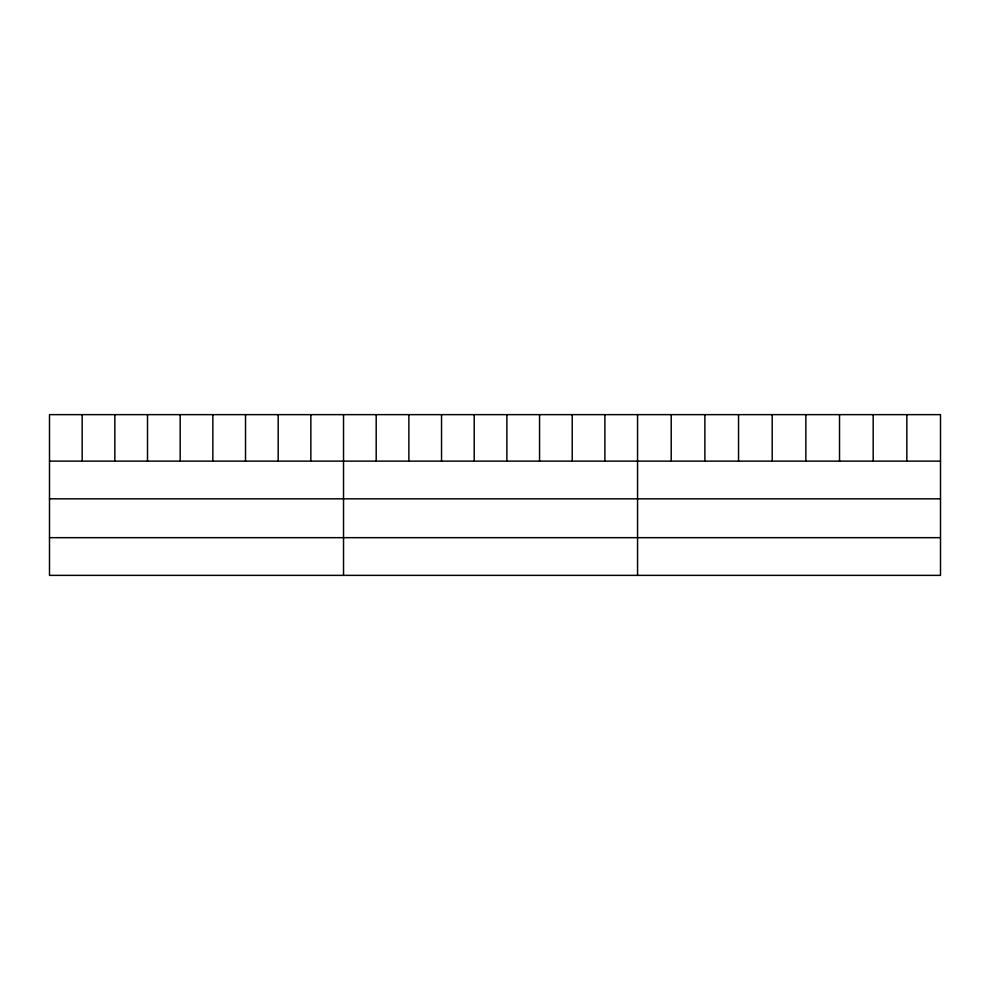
<?xml version="1.0" encoding="UTF-8"?>
<svg xmlns="http://www.w3.org/2000/svg" width="990" height="990" viewBox="0 0 990 990"><rect width="100%" height="100%" fill="white"/><g stroke="black" fill="none" stroke-linecap="round" stroke-linejoin="round"><path stroke-width="1.49" d="M940.5 461.13L940.5 575.363L49.5 575.363L49.5 414.637L940.5 414.637L940.5 461.13L49.5 461.13M49.5 498.824L940.5 498.824M49.5 537.669L940.5 537.669M906.84 414.637L906.84 461.13M873.18 414.637L873.18 461.13M839.52 414.637L839.52 461.13M805.86 414.637L805.86 461.13M772.2 414.637L772.2 461.13M738.54 414.637L738.54 461.13M704.88 414.637L704.88 461.13M671.22 414.637L671.22 461.13M637.56 414.637L637.56 575.363M604.89 414.637L604.89 461.13M572.22 414.637L572.22 461.13M539.55 414.637L539.55 461.13M506.88 414.637L506.88 461.13M474.21 414.637L474.21 461.13M441.54 414.637L441.54 461.13M408.87 414.637L408.87 461.13M376.2 414.637L376.2 461.13M343.53 414.637L343.53 575.363M310.86 414.637L310.86 461.13M278.19 414.637L278.19 461.13M245.52 414.637L245.52 461.13M212.85 414.637L212.85 461.13M180.18 414.637L180.18 461.13M147.51 414.637L147.51 461.13M114.84 414.637L114.84 461.13M82.17 414.637L82.17 461.13"/></g></svg>
